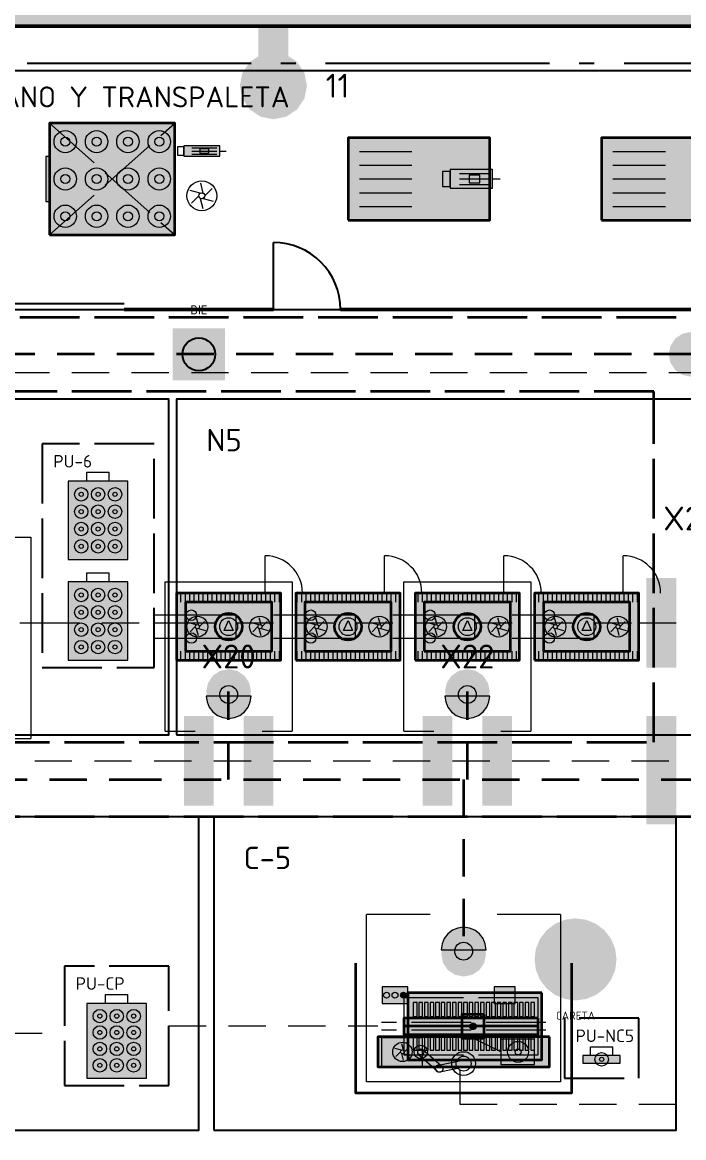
# Model space of a CAD drawing. Header units: millimetres. Extents: x 0 to 1189, y 0 to 841.
# Drawn here: x 498.2 to 542.5, y 628.5 to 703.2 of the extents above; entities that cross this region are included whole.
import ezdxf
from ezdxf.enums import TextEntityAlignment as Align

# ---------------------------------------------------------------- set-up
doc = ezdxf.new("R2010")
doc.units = ezdxf.units.MM
for name, pattern in [('FLUJO-TRAZOS', [4, 2.5, -1.5]), ('IRAM-E-TRAZOS', [5, 4, -1]), ('IRAM-F-TRAZO-PUNTO', [20, 15, -2, 1, -2])]:
    doc.linetypes.add(name, pattern=pattern)
for name, color, linetype, lineweight in [('A-ABERTURA', 7, 'CONTINUOUS', 25), ('A-COLUMNA', 7, 'CONTINUOUS', 50), ('A-EJE', 1, 'IRAM-F-TRAZO-PUNTO', 18), ('A-EQUIPO-FINO', 8, 'CONTINUOUS', 13), ('A-EQUIPO-OCULTO', 8, 'IRAM-E-TRAZOS', 13), ('A-EQUIPO-RELLENO', 9, 'CONTINUOUS', 13), ('A-MURO', 7, 'CONTINUOUS', 50), ('A-OPERARIO', 6, 'CONTINUOUS', 18), ('A-SECTOR', 1, 'CONTINUOUS', 25), ('A-SECTOR-TXT', 1, 'CONTINUOUS', 25), ('A-SEGURIDAD', 1, 'IRAM-E-TRAZOS', 18), ('A-TABIQUE', 7, 'CONTINUOUS', 50), ('A-TEXTO', 7, 'CONTINUOUS', 18), ('F-PERSONAL', 6, 'FLUJO-TRAZOS', 35), ('F-RET', 8, 'FLUJO-TRAZOS', 18), ('S-INCENDIO', 1, 'CONTINUOUS', 25), ('S-SENAL', 7, 'CONTINUOUS', 18)]:
    doc.layers.add(name, color=color, linetype=linetype, lineweight=lineweight)
for name, color, linetype, lineweight, true_color in [('A-AREA-TRABAJO', 30, 'CONTINUOUS', 13, 0xeb963c), ('A-EQUIPO', 30, 'CONTINUOUS', 35, 0xe67800), ('A-MAMPARA', 1, 'CONTINUOUS', 35, 0xc82828), ('A-PASILLO', 2, 'IRAM-E-TRAZOS', 35, 0xd7a500), ('A-PULMON', 6, 'IRAM-E-TRAZOS', 25, 0xdc00c8), ('A-SENDA', 2, 'CONTINUOUS', 25, 0xd7a500), ('A-ZONA-LOG', 5, 'IRAM-F-TRAZO-PUNTO', 25, 0x285ac8)]:
    doc.layers.add(name, color=color, linetype=linetype, lineweight=lineweight, true_color=true_color)
doc.styles.add('ISO3098', font='isocpeur.ttf')

msp = doc.modelspace()

# ---------------------------------------------------------------- hatches: boundary and pattern name
at = {"layer": 'A-COLUMNA', "true_color": 0x000000}
h = msp.add_hatch(color=7, dxfattribs=at)
h.dxf.hatch_style = 1
h.paths.add_polyline_path([(514, 701), (516, 701), (516, 703), (514, 703)])
at = {"layer": 'A-EQUIPO-FINO'}
h = msp.add_hatch(dxfattribs=at)
h.set_pattern_fill('ANSI31', scale=0.0944882, angle=45)
h.paths.add_polyline_path([(508.5, 664.4), (515.5, 664.4), (515.5, 665), (508.5, 665)])
h = msp.add_hatch(dxfattribs=at)
h.set_pattern_fill('ANSI31', scale=0.0944882, angle=45)
h.paths.add_polyline_path([(516.5, 664.4), (523.5, 664.4), (523.5, 665), (516.5, 665)])
h = msp.add_hatch(dxfattribs=at)
h.set_pattern_fill('ANSI31', scale=0.0944882, angle=45)
h.paths.add_polyline_path([(524.5, 664.4), (531.5, 664.4), (531.5, 665), (524.5, 665)])
h = msp.add_hatch(dxfattribs=at)
h.set_pattern_fill('ANSI31', scale=0.0944882, angle=45)
h.paths.add_polyline_path([(532.5, 664.4), (539.5, 664.4), (539.5, 665), (532.5, 665)])
h = msp.add_hatch(dxfattribs=at)
h.set_pattern_fill('ANSI31', scale=0.0944882, angle=45)
h.paths.add_polyline_path([(508.5, 660.5), (515.5, 660.5), (515.5, 661.1), (508.5, 661.1)])
h = msp.add_hatch(dxfattribs=at)
h.set_pattern_fill('ANSI31', scale=0.0944882, angle=45)
h.paths.add_polyline_path([(516.5, 660.5), (523.5, 660.5), (523.5, 661.1), (516.5, 661.1)])
h = msp.add_hatch(dxfattribs=at)
h.set_pattern_fill('ANSI31', scale=0.0944882, angle=45)
h.paths.add_polyline_path([(524.5, 660.5), (531.5, 660.5), (531.5, 661.1), (524.5, 661.1)])
h = msp.add_hatch(dxfattribs=at)
h.set_pattern_fill('ANSI31', scale=0.0944882, angle=45)
h.paths.add_polyline_path([(532.5, 660.5), (539.5, 660.5), (539.5, 661.1), (532.5, 661.1)])
at = {"layer": 'A-EQUIPO-RELLENO', "true_color": 0xeeeeee}
h = msp.add_hatch(color=7, dxfattribs=at)
h.dxf.hatch_style = 1
h.paths.add_polyline_path([(500, 689), (508.4, 689), (508.4, 696.5), (500, 696.5)])
at = {"layer": 'A-EQUIPO-RELLENO', "true_color": 0xd7e1d7}
h = msp.add_hatch(color=7, dxfattribs=at)
h.dxf.hatch_style = 1
h.paths.add_polyline_path([(520, 690), (529.5, 690), (529.5, 695.5), (520, 695.5)])
h = msp.add_hatch(color=7, dxfattribs=at)
h.dxf.hatch_style = 1
h.paths.add_polyline_path([(537, 690), (546.5, 690), (546.5, 695.5), (537, 695.5)])
at = {"layer": 'A-EQUIPO-RELLENO', "true_color": 0xcdd0d4}
h = msp.add_hatch(color=7, dxfattribs=at)
h.dxf.hatch_style = 1
h.paths.add_polyline_path([(509, 694.275), (511.4, 694.275), (511.4, 694.975), (509, 694.975)])
at = {"layer": 'A-EQUIPO-RELLENO', "true_color": 0xf0c83c}
h = msp.add_hatch(color=7, dxfattribs=at)
h.dxf.hatch_style = 1
h.paths.add_polyline_path([(499.75, 691.25), (500, 691.25), (500, 694.25), (499.75, 694.25)])
at = {"layer": 'A-EQUIPO-RELLENO', "true_color": 0xcdd0d4}
h = msp.add_hatch(color=7, dxfattribs=at)
h.dxf.hatch_style = 1
h.paths.add_polyline_path([(526.84, 692.125), (529.69, 692.125), (529.69, 693.375), (526.84, 693.375)])
at = {"layer": 'A-EQUIPO-RELLENO', "true_color": 0xfaf0fa}
h = msp.add_hatch(color=7, dxfattribs=at)
h.dxf.hatch_style = 1
h.paths.add_polyline_path([(501.25, 667.25), (505.25, 667.25), (505.25, 672.5), (501.25, 672.5)])
h = msp.add_hatch(color=7, dxfattribs=at)
h.dxf.hatch_style = 1
h.paths.add_polyline_path([(501.25, 660.5), (505.25, 660.5), (505.25, 665.75), (501.25, 665.75)])
at = {"layer": 'A-EQUIPO-RELLENO', "true_color": 0xfad7c8}
h = msp.add_hatch(color=7, dxfattribs=at)
h.dxf.hatch_style = 1
h.paths.add_polyline_path([(508.5, 660.5), (515.5, 660.5), (515.5, 665), (508.5, 665)])
h = msp.add_hatch(color=7, dxfattribs=at)
h.dxf.hatch_style = 1
h.paths.add_polyline_path([(516.5, 660.5), (523.5, 660.5), (523.5, 665), (516.5, 665)])
h = msp.add_hatch(color=7, dxfattribs=at)
h.dxf.hatch_style = 1
h.paths.add_polyline_path([(524.5, 660.5), (531.5, 660.5), (531.5, 665), (524.5, 665)])
h = msp.add_hatch(color=7, dxfattribs=at)
h.dxf.hatch_style = 1
h.paths.add_polyline_path([(532.5, 660.5), (539.5, 660.5), (539.5, 665), (532.5, 665)])
at = {"layer": 'A-EQUIPO-RELLENO', "true_color": 0xfff5ee}
h = msp.add_hatch(color=7, dxfattribs=at)
h.dxf.hatch_style = 1
h.paths.add_polyline_path([(509.1, 661.1), (514.9, 661.1), (514.9, 664.4), (509.1, 664.4)])
h = msp.add_hatch(color=7, dxfattribs=at)
h.dxf.hatch_style = 1
h.paths.add_polyline_path([(517.1, 661.1), (522.9, 661.1), (522.9, 664.4), (517.1, 664.4)])
h = msp.add_hatch(color=7, dxfattribs=at)
h.dxf.hatch_style = 1
h.paths.add_polyline_path([(525.1, 661.1), (530.9, 661.1), (530.9, 664.4), (525.1, 664.4)])
h = msp.add_hatch(color=7, dxfattribs=at)
h.dxf.hatch_style = 1
h.paths.add_polyline_path([(533.1, 661.1), (538.9, 661.1), (538.9, 664.4), (533.1, 664.4)])
at = {"layer": 'A-EQUIPO-RELLENO', "true_color": 0xffffff}
h = msp.add_hatch(color=7, dxfattribs=at)
h.dxf.hatch_style = 1
h.paths.add_polyline_path([(512.6, 658.2), (512.58, 658.355), (512.52, 658.5), (512.424, 658.624), (512.3, 658.72), (512.155, 658.78), (512, 658.8), (511.845, 658.78), (511.7, 658.72), (511.576, 658.624), (511.48, 658.5), (511.42, 658.355), (511.4, 658.2), (511.42, 658.045), (511.48, 657.9), (511.576, 657.776), (511.7, 657.68), (511.845, 657.62), (512, 657.6), (512.155, 657.62), (512.3, 657.68), (512.424, 657.776), (512.52, 657.9), (512.58, 658.045)])
h = msp.add_hatch(color=7, dxfattribs=at)
h.dxf.hatch_style = 1
h.paths.add_polyline_path([(528.6, 658.2), (528.58, 658.355), (528.52, 658.5), (528.424, 658.624), (528.3, 658.72), (528.155, 658.78), (528, 658.8), (527.845, 658.78), (527.7, 658.72), (527.576, 658.624), (527.48, 658.5), (527.42, 658.355), (527.4, 658.2), (527.42, 658.045), (527.48, 657.9), (527.576, 657.776), (527.7, 657.68), (527.845, 657.62), (528, 657.6), (528.155, 657.62), (528.3, 657.68), (528.424, 657.776), (528.52, 657.9), (528.58, 658.045)])
at = {"layer": 'A-EQUIPO-RELLENO', "true_color": 0xfae1f5}
h = msp.add_hatch(color=7, dxfattribs=at)
h.dxf.hatch_style = 1
h.paths.add_polyline_path([(510.5, 658.1), (510.551, 657.712), (510.701, 657.35), (510.939, 657.039), (511.25, 656.801), (511.612, 656.651), (512, 656.6), (512.388, 656.651), (512.75, 656.801), (513.061, 657.039), (513.299, 657.35), (513.449, 657.712), (513.5, 658.1), (510.5, 658.1)])
h = msp.add_hatch(color=7, dxfattribs=at)
h.dxf.hatch_style = 1
h.paths.add_polyline_path([(526.5, 658.1), (526.551, 657.712), (526.701, 657.35), (526.939, 657.039), (527.25, 656.801), (527.612, 656.651), (528, 656.6), (528.388, 656.651), (528.75, 656.801), (529.061, 657.039), (529.299, 657.35), (529.449, 657.712), (529.5, 658.1), (526.5, 658.1)])
h = msp.add_hatch(color=7, dxfattribs=at)
h.dxf.hatch_style = 1
h.paths.add_polyline_path([(529.25, 641.1), (529.199, 641.488), (529.049, 641.85), (528.811, 642.161), (528.5, 642.399), (528.138, 642.549), (527.75, 642.6), (527.362, 642.549), (527, 642.399), (526.689, 642.161), (526.451, 641.85), (526.301, 641.488), (526.25, 641.1), (529.25, 641.1)])
at = {"layer": 'A-EQUIPO-RELLENO', "true_color": 0xffffff}
h = msp.add_hatch(color=7, dxfattribs=at)
h.dxf.hatch_style = 1
h.paths.add_polyline_path([(527.15, 641), (527.17, 640.845), (527.23, 640.7), (527.326, 640.576), (527.45, 640.48), (527.595, 640.42), (527.75, 640.4), (527.905, 640.42), (528.05, 640.48), (528.174, 640.576), (528.27, 640.7), (528.33, 640.845), (528.35, 641), (528.33, 641.155), (528.27, 641.3), (528.174, 641.424), (528.05, 641.52), (527.905, 641.58), (527.75, 641.6), (527.595, 641.58), (527.45, 641.52), (527.326, 641.424), (527.23, 641.3), (527.17, 641.155)])
at = {"layer": 'A-EQUIPO-RELLENO', "true_color": 0xcdd0d4}
h = msp.add_hatch(color=7, dxfattribs=at)
h.dxf.hatch_style = 1
h.paths.add_polyline_path([(524, 638.6), (522.3, 638.6), (522.3, 637.5), (524, 637.5)])
h = msp.add_hatch(color=7, dxfattribs=at)
h.dxf.hatch_style = 1
h.paths.add_polyline_path([(531.2, 638.6), (529.8, 638.6), (529.8, 637.5), (531.2, 637.5)])
at = {"layer": 'A-EQUIPO-RELLENO', "true_color": 0xdc2828}
h = msp.add_hatch(color=7, dxfattribs=at)
h.dxf.hatch_style = 1
h.paths.add_polyline_path([(523.519, 638.05), (523.525, 637.999), (523.545, 637.951), (523.577, 637.91), (523.618, 637.879), (523.665, 637.859), (523.717, 637.852), (523.768, 637.859), (523.816, 637.879), (523.857, 637.91), (523.888, 637.951), (523.908, 637.999), (523.915, 638.05), (523.908, 638.101), (523.888, 638.149), (523.857, 638.19), (523.816, 638.221), (523.768, 638.241), (523.717, 638.248), (523.665, 638.241), (523.618, 638.221), (523.577, 638.19), (523.545, 638.149), (523.525, 638.101)])
at = {"layer": 'A-EQUIPO-RELLENO', "true_color": 0xeeeeee}
h = msp.add_hatch(color=7, dxfattribs=at)
h.dxf.hatch_style = 1
h.paths.add_polyline_path([(533, 638.214), (524, 638.214), (524, 633.714), (533, 633.714)])
at = {"layer": 'A-EQUIPO-RELLENO', "true_color": 0xfaf0fa}
h = msp.add_hatch(color=7, dxfattribs=at)
h.dxf.hatch_style = 1
h.paths.add_polyline_path([(502.5, 632.5), (506.5, 632.5), (506.5, 637.5), (502.5, 637.5)])
at = {"layer": 'A-EQUIPO-RELLENO', "true_color": 0xe2e7ee}
h = msp.add_hatch(color=7, dxfattribs=at)
h.dxf.hatch_style = 1
h.paths.add_polyline_path([(532.75, 636.514), (523.75, 636.514), (523.75, 635.414), (532.75, 635.414)])
at = {"layer": 'A-EQUIPO-RELLENO', "true_color": 0xcdd0d4}
h = msp.add_hatch(color=7, dxfattribs=at)
h.dxf.hatch_style = 1
h.paths.add_polyline_path([(529.13, 636.764), (527.63, 636.764), (527.63, 635.164), (529.13, 635.164)])
at = {"layer": 'A-EQUIPO-RELLENO', "true_color": 0xe6a06e}
h = msp.add_hatch(color=7, dxfattribs=at)
h.dxf.hatch_style = 1
h.paths.add_polyline_path([(532.75, 636.089), (523.75, 636.089), (523.75, 635.839), (532.75, 635.839)])
at = {"layer": 'A-EQUIPO-RELLENO', "true_color": 0xcdd0d4}
h = msp.add_hatch(color=7, dxfattribs=at)
h.dxf.hatch_style = 1
h.paths.add_polyline_path([(533.5, 635.25), (522, 635.25), (522, 633.25), (533.5, 633.25)])
h = msp.add_hatch(color=7, dxfattribs=at)
h.dxf.hatch_style = 1
h.paths.add_polyline_path([(525, 635.2), (522.25, 635.2), (522.25, 633.3), (525, 633.3)])
at = {"layer": 'A-EQUIPO-RELLENO', "true_color": 0xeeeeee}
h = msp.add_hatch(color=7, dxfattribs=at)
h.dxf.hatch_style = 1
h.paths.add_polyline_path([(532.5, 635.1), (530.25, 635.1), (530.25, 633.4), (532.5, 633.4)])
at = {"layer": 'A-EQUIPO-RELLENO', "true_color": 0xfaf0fa}
h = msp.add_hatch(color=7, dxfattribs=at)
h.dxf.hatch_style = 1
h.paths.add_polyline_path([(535.75, 633.5), (538.25, 633.5), (538.25, 634), (535.75, 634)])
at = {"layer": 'A-MURO', "true_color": 0x464646}
h = msp.add_hatch(color=7, dxfattribs=at)
h.dxf.hatch_style = 1
h.paths.add_polyline_path([(623, 703), (481.5, 703), (481.5, 704), (623, 704)])
at = {"layer": 'A-SENDA', "true_color": 0xd7a500}
h = msp.add_hatch(color=7, dxfattribs=at)
h.dxf.hatch_style = 1
h.paths.add_polyline_path([(540, 660), (542, 660), (542, 666), (540, 666)])
h = msp.add_hatch(color=7, dxfattribs=at)
h.dxf.hatch_style = 1
h.paths.add_polyline_path([(509, 650.75), (511, 650.75), (511, 656.75), (509, 656.75)])
h = msp.add_hatch(color=7, dxfattribs=at)
h.dxf.hatch_style = 1
h.paths.add_polyline_path([(513, 650.75), (515, 650.75), (515, 656.75), (513, 656.75)])
h = msp.add_hatch(color=7, dxfattribs=at)
h.dxf.hatch_style = 1
h.paths.add_polyline_path([(525, 650.75), (527, 650.75), (527, 656.75), (525, 656.75)])
h = msp.add_hatch(color=7, dxfattribs=at)
h.dxf.hatch_style = 1
h.paths.add_polyline_path([(529, 650.75), (531, 650.75), (531, 656.75), (529, 656.75)])
h = msp.add_hatch(color=7, dxfattribs=at)
h.dxf.hatch_style = 1
h.paths.add_polyline_path([(540, 649.5), (542, 649.5), (542, 656.75), (540, 656.75)])
at = {"layer": 'F-PERSONAL', "true_color": 0xc800aa}
h = msp.add_hatch(color=7, dxfattribs=at)
h.dxf.hatch_style = 1
h.paths.add_polyline_path([(544.5, 681), (544.386, 681.574), (544.061, 682.061), (543.574, 682.386), (543, 682.5), (542.426, 682.386), (541.939, 682.061), (541.614, 681.574), (541.5, 681), (541.614, 680.426), (541.939, 679.939), (542.426, 679.614), (543, 679.5), (543.574, 679.614), (544.061, 679.939), (544.386, 680.426)])
h = msp.add_hatch(color=7, dxfattribs=at)
h.dxf.hatch_style = 1
h.paths.add_polyline_path([(513.5, 658.4), (513.386, 658.974), (513.061, 659.461), (512.574, 659.786), (512, 659.9), (511.426, 659.786), (510.939, 659.461), (510.614, 658.974), (510.5, 658.4), (510.614, 657.826), (510.939, 657.339), (511.426, 657.014), (512, 656.9), (512.574, 657.014), (513.061, 657.339), (513.386, 657.826)])
h = msp.add_hatch(color=7, dxfattribs=at)
h.dxf.hatch_style = 1
h.paths.add_polyline_path([(529.5, 658.4), (529.386, 658.974), (529.061, 659.461), (528.574, 659.786), (528, 659.9), (527.426, 659.786), (526.939, 659.461), (526.614, 658.974), (526.5, 658.4), (526.614, 657.826), (526.939, 657.339), (527.426, 657.014), (528, 656.9), (528.574, 657.014), (529.061, 657.339), (529.386, 657.826)])
h = msp.add_hatch(color=7, dxfattribs=at)
h.dxf.hatch_style = 1
h.paths.add_polyline_path([(529.25, 640.8), (529.136, 641.374), (528.811, 641.861), (528.324, 642.186), (527.75, 642.3), (527.176, 642.186), (526.689, 641.861), (526.364, 641.374), (526.25, 640.8), (526.364, 640.226), (526.689, 639.739), (527.176, 639.414), (527.75, 639.3), (528.324, 639.414), (528.811, 639.739), (529.136, 640.226)])
at = {"layer": 'S-INCENDIO', "true_color": 0xd20000}
h = msp.add_hatch(color=7, dxfattribs=at)
h.dxf.hatch_style = 1
h.paths.add_polyline_path([(517.25, 699), (517.079, 699.861), (516.591, 700.591), (515.861, 701.079), (515, 701.25), (514.139, 701.079), (513.409, 700.591), (512.921, 699.861), (512.75, 699), (512.921, 698.139), (513.409, 697.409), (514.139, 696.921), (515, 696.75), (515.861, 696.921), (516.591, 697.409), (517.079, 698.139)])
at = {"layer": 'S-INCENDIO', "true_color": 0xc81414}
h = msp.add_hatch(color=7, dxfattribs=at)
h.dxf.hatch_style = 1
h.paths.add_polyline_path([(508.25, 679.25), (511.75, 679.25), (511.75, 682.75), (508.25, 682.75)])
at = {"layer": 'S-SENAL', "true_color": 0x005aaa}
h = msp.add_hatch(color=7, dxfattribs=at)
h.dxf.hatch_style = 1
h.paths.add_polyline_path([(538, 640.45), (537.906, 641.162), (537.632, 641.825), (537.195, 642.395), (536.625, 642.832), (535.962, 643.106), (535.25, 643.2), (534.538, 643.106), (533.875, 642.832), (533.305, 642.395), (532.868, 641.825), (532.594, 641.162), (532.5, 640.45), (532.594, 639.738), (532.868, 639.075), (533.305, 638.505), (533.875, 638.068), (534.538, 637.794), (535.25, 637.7), (535.962, 637.794), (536.625, 638.068), (537.195, 638.505), (537.632, 639.075), (537.906, 639.738)])

# ---------------------------------------------------------------- linework, layer by layer
at = {"layer": 'A-ABERTURA'}
for p, q in [((515, 684), (515, 688.5)), ((496, 684.4), (505, 684.4))]:
    msp.add_line(p, q, dxfattribs=at)
msp.add_arc((515, 684), 4.5, 0, 90, dxfattribs=at)
at = {"layer": 'A-AREA-TRABAJO'}
for p, q in [((507.75, 655.75), (509.75, 655.75)), ((514.25, 655.75), (516.25, 655.75)), ((523.75, 655.75), (525.75, 655.75)), ((530.25, 655.75), (532.25, 655.75)), ((494.25, 655.25), (498.75, 655.25)), ((525.5, 643.45), (521.25, 643.45)), ((534.25, 643.45), (530, 643.45))]:
    msp.add_line(p, q, dxfattribs=at)
for points in [[(485.25, 655.25), (485.25, 668.75), (498.75, 668.75), (498.75, 655.25)], [(507.75, 655.75), (507.75, 665.75), (516.25, 665.75), (516.25, 655.75)], [(523.75, 655.75), (523.75, 665.75), (532.25, 665.75), (532.25, 655.75)], [(534.25, 643.45), (534.25, 632.25), (521.25, 632.25), (521.25, 643.45)]]:
    msp.add_lwpolyline(points, dxfattribs=at)
at = {"layer": 'A-EJE'}
for p, q in [((512.5, 663.515), (507, 663.515)), ((512.5, 661.985), (512.5, 663.515)), ((520.5, 663.515), (515, 663.515)), ((520.5, 661.985), (520.5, 663.515)), ((528.5, 663.515), (523, 663.515)), ((528.5, 661.985), (528.5, 663.515)), ((536.5, 663.515), (531, 663.515)), ((536.5, 661.985), (536.5, 663.515)), ((507, 661.985), (512.5, 661.985)), ((515, 661.985), (520.5, 661.985)), ((523, 661.985), (528.5, 661.985)), ((531, 661.985), (536.5, 661.985))]:
    msp.add_line(p, q, dxfattribs=at)
at = {"layer": 'A-EQUIPO'}
msp.add_line((532.75, 635.964), (523.75, 635.964), dxfattribs=at)
for points in [[(500, 689), (508.4, 689), (508.4, 696.5), (500, 696.5)], [(520, 690), (529.5, 690), (529.5, 695.5), (520, 695.5)], [(537, 690), (546.5, 690), (546.5, 695.5), (537, 695.5)], [(508.5, 660.5), (515.5, 660.5), (515.5, 665), (508.5, 665)], [(516.5, 660.5), (523.5, 660.5), (523.5, 665), (516.5, 665)], [(524.5, 660.5), (531.5, 660.5), (531.5, 665), (524.5, 665)], [(532.5, 660.5), (539.5, 660.5), (539.5, 665), (532.5, 665)], [(509.1, 661.1), (514.9, 661.1), (514.9, 664.4), (509.1, 664.4)], [(517.1, 661.1), (522.9, 661.1), (522.9, 664.4), (517.1, 664.4)], [(525.1, 661.1), (530.9, 661.1), (530.9, 664.4), (525.1, 664.4)], [(533.1, 661.1), (538.9, 661.1), (538.9, 664.4), (533.1, 664.4)], [(533, 638.214), (524, 638.214), (524, 633.714), (533, 633.714)], [(532.75, 636.514), (523.75, 636.514), (523.75, 635.414), (532.75, 635.414)], [(529.13, 636.764), (527.63, 636.764), (527.63, 635.164), (529.13, 635.164)], [(533.5, 635.25), (522, 635.25), (522, 633.25), (533.5, 633.25)]]:
    msp.add_lwpolyline(points, close=True, dxfattribs=at)
for centre, radius in [((512, 662.75), 0.9), ((520, 662.75), 0.9), ((528, 662.75), 0.9), ((536, 662.75), 0.9), ((528.38, 635.964), 0.175)]:
    msp.add_circle(centre, radius, dxfattribs=at)
at = {"layer": 'A-EQUIPO-FINO'}
for p, q in [((509.528, 694.835), (511.208, 694.835)), ((509.528, 694.625), (511.208, 694.625)), ((511.4, 694.625), (511.832, 694.625)), ((520.76, 694.583), (524.275, 694.583)), ((537.76, 694.583), (541.275, 694.583)), ((509.528, 694.415), (511.208, 694.415)), ((520.76, 693.667), (524.275, 693.667)), ((527.467, 693.125), (529.462, 693.125)), ((537.76, 693.667), (541.275, 693.667)), ((520.76, 692.75), (524.275, 692.75)), ((527.467, 692.75), (529.462, 692.75)), ((527.467, 692.375), (529.462, 692.375)), ((529.69, 692.75), (530.203, 692.75)), ((537.76, 692.75), (541.275, 692.75)), ((520.76, 691.833), (524.275, 691.833)), ((537.76, 691.833), (541.275, 691.833)), ((520.76, 690.917), (524.275, 690.917)), ((537.76, 690.917), (541.275, 690.917)), ((514.45, 665), (514.45, 667.5)), ((522.45, 665), (522.45, 667.5)), ((530.45, 665), (530.45, 667.5)), ((538.45, 665), (538.45, 667.5)), ((528.73, 635.964), (528.03, 635.964))]:
    msp.add_line(p, q, dxfattribs=at)
for points in [[(508.568, 694.345), (509, 694.345), (509, 694.905), (508.568, 694.905)], [(509, 694.275), (511.4, 694.275), (511.4, 694.975), (509, 694.975)], [(510.08, 694.485), (510.68, 694.485), (510.68, 694.765), (510.08, 694.765)], [(526.327, 692.25), (526.84, 692.25), (526.84, 693.25), (526.327, 693.25)], [(526.84, 692.125), (529.69, 692.125), (529.69, 693.375), (526.84, 693.375)], [(528.122, 692.5), (528.835, 692.5), (528.835, 693), (528.122, 693)], [(511.7, 662.5), (512, 663.15), (512.3, 662.5)], [(519.7, 662.5), (520, 663.15), (520.3, 662.5)], [(527.7, 662.5), (528, 663.15), (528.3, 662.5)], [(535.7, 662.5), (536, 663.15), (536.3, 662.5)], [(524, 638.6), (522.3, 638.6), (522.3, 637.5), (524, 637.5)], [(531.2, 638.6), (529.8, 638.6), (529.8, 637.5), (531.2, 637.5)], [(524.625, 637.564), (524.375, 637.564), (524.375, 636.614), (524.625, 636.614)], [(525, 637.564), (524.75, 637.564), (524.75, 636.614), (525, 636.614)], [(525.375, 637.564), (525.125, 637.564), (525.125, 636.614), (525.375, 636.614)], [(525.75, 637.564), (525.5, 637.564), (525.5, 636.614), (525.75, 636.614)], [(526.125, 637.564), (525.875, 637.564), (525.875, 636.614), (526.125, 636.614)], [(526.5, 637.564), (526.25, 637.564), (526.25, 636.614), (526.5, 636.614)], [(526.875, 637.564), (526.625, 637.564), (526.625, 636.614), (526.875, 636.614)], [(527.25, 637.564), (527, 637.564), (527, 636.614), (527.25, 636.614)], [(527.625, 637.564), (527.375, 637.564), (527.375, 636.614), (527.625, 636.614)], [(528, 637.564), (527.75, 637.564), (527.75, 636.614), (528, 636.614)], [(528.375, 637.564), (528.125, 637.564), (528.125, 636.614), (528.375, 636.614)], [(528.75, 637.564), (528.5, 637.564), (528.5, 636.614), (528.75, 636.614)], [(529.125, 637.564), (528.875, 637.564), (528.875, 636.614), (529.125, 636.614)], [(529.5, 637.564), (529.25, 637.564), (529.25, 636.614), (529.5, 636.614)], [(529.875, 637.564), (529.625, 637.564), (529.625, 636.614), (529.875, 636.614)], [(530.25, 637.564), (530, 637.564), (530, 636.614), (530.25, 636.614)], [(530.625, 637.564), (530.375, 637.564), (530.375, 636.614), (530.625, 636.614)], [(531, 637.564), (530.75, 637.564), (530.75, 636.614), (531, 636.614)], [(531.375, 637.564), (531.125, 637.564), (531.125, 636.614), (531.375, 636.614)], [(531.75, 637.564), (531.5, 637.564), (531.5, 636.614), (531.75, 636.614)], [(532.125, 637.564), (531.875, 637.564), (531.875, 636.614), (532.125, 636.614)], [(532.5, 637.564), (532.25, 637.564), (532.25, 636.614), (532.5, 636.614)], [(525, 635.2), (522.25, 635.2), (522.25, 633.3), (525, 633.3)], [(524.625, 635.314), (524.375, 635.314), (524.375, 634.364), (524.625, 634.364)], [(525, 635.314), (524.75, 635.314), (524.75, 634.364), (525, 634.364)], [(525.375, 635.314), (525.125, 635.314), (525.125, 634.364), (525.375, 634.364)], [(525.75, 635.314), (525.5, 635.314), (525.5, 634.364), (525.75, 634.364)], [(526.125, 635.314), (525.875, 635.314), (525.875, 634.364), (526.125, 634.364)], [(526.5, 635.314), (526.25, 635.314), (526.25, 634.364), (526.5, 634.364)], [(526.875, 635.314), (526.625, 635.314), (526.625, 634.364), (526.875, 634.364)], [(527.25, 635.314), (527, 635.314), (527, 634.364), (527.25, 634.364)], [(527.625, 635.314), (527.375, 635.314), (527.375, 634.364), (527.625, 634.364)], [(528, 635.314), (527.75, 635.314), (527.75, 634.364), (528, 634.364)], [(528.375, 635.314), (528.125, 635.314), (528.125, 634.364), (528.375, 634.364)], [(528.75, 635.314), (528.5, 635.314), (528.5, 634.364), (528.75, 634.364)], [(529.125, 635.314), (528.875, 635.314), (528.875, 634.364), (529.125, 634.364)], [(529.5, 635.314), (529.25, 635.314), (529.25, 634.364), (529.5, 634.364)], [(529.875, 635.314), (529.625, 635.314), (529.625, 634.364), (529.875, 634.364)], [(530.25, 635.314), (530, 635.314), (530, 634.364), (530.25, 634.364)], [(532.5, 635.1), (530.25, 635.1), (530.25, 633.4), (532.5, 633.4)], [(530.625, 635.314), (530.375, 635.314), (530.375, 634.364), (530.625, 634.364)], [(531, 635.314), (530.75, 635.314), (530.75, 634.364), (531, 634.364)], [(531.375, 635.314), (531.125, 635.314), (531.125, 634.364), (531.375, 634.364)], [(531.75, 635.314), (531.5, 635.314), (531.5, 634.364), (531.75, 634.364)], [(532.125, 635.314), (531.875, 635.314), (531.875, 634.364), (532.125, 634.364)], [(532.5, 635.314), (532.25, 635.314), (532.25, 634.364), (532.5, 634.364)]]:
    msp.add_lwpolyline(points, close=True, dxfattribs=at)
for points in [[(510.3, 691.798), (510.126, 692.472)], [(510.1, 691.798), (509.43, 691.984)], [(510, 691.625), (509.504, 691.137)], [(510.1, 691.452), (510.274, 690.778)], [(510.3, 691.452), (510.97, 691.266)], [(510.4, 691.625), (510.896, 692.113)], [(509.97, 662.871), (509.848, 663.343)], [(510.04, 662.75), (510.387, 663.091)], [(514.17, 662.871), (514.048, 663.343)], [(514.24, 662.75), (514.587, 663.091)], [(517.97, 662.871), (517.848, 663.343)], [(518.04, 662.75), (518.387, 663.091)], [(522.17, 662.871), (522.048, 663.343)], [(522.24, 662.75), (522.587, 663.091)], [(525.97, 662.871), (525.848, 663.343)], [(526.04, 662.75), (526.387, 663.091)], [(530.17, 662.871), (530.048, 663.343)], [(530.24, 662.75), (530.587, 663.091)], [(533.97, 662.871), (533.848, 663.343)], [(534.04, 662.75), (534.387, 663.091)], [(538.17, 662.871), (538.048, 663.343)], [(538.24, 662.75), (538.587, 663.091)], [(509.83, 662.871), (509.361, 663.001)], [(509.76, 662.75), (509.413, 662.409)], [(509.83, 662.629), (509.952, 662.157)], [(509.97, 662.629), (510.439, 662.499)], [(514.03, 662.871), (513.561, 663.001)], [(513.96, 662.75), (513.613, 662.409)], [(514.03, 662.629), (514.152, 662.157)], [(514.17, 662.629), (514.639, 662.499)], [(517.83, 662.871), (517.361, 663.001)], [(517.76, 662.75), (517.413, 662.409)], [(517.83, 662.629), (517.952, 662.157)], [(517.97, 662.629), (518.439, 662.499)], [(522.03, 662.871), (521.561, 663.001)], [(521.96, 662.75), (521.613, 662.409)], [(522.03, 662.629), (522.152, 662.157)], [(522.17, 662.629), (522.639, 662.499)], [(525.83, 662.871), (525.361, 663.001)], [(525.76, 662.75), (525.413, 662.409)], [(525.83, 662.629), (525.952, 662.157)], [(525.97, 662.629), (526.439, 662.499)], [(530.03, 662.871), (529.561, 663.001)], [(529.96, 662.75), (529.613, 662.409)], [(530.03, 662.629), (530.152, 662.157)], [(530.17, 662.629), (530.639, 662.499)], [(533.83, 662.871), (533.361, 663.001)], [(533.76, 662.75), (533.413, 662.409)], [(533.83, 662.629), (533.952, 662.157)], [(533.97, 662.629), (534.439, 662.499)], [(538.03, 662.871), (537.561, 663.001)], [(537.96, 662.75), (537.613, 662.409)], [(538.03, 662.629), (538.152, 662.157)], [(538.17, 662.629), (538.639, 662.499)], [(523.715, 634.363), (523.602, 634.8)], [(523.585, 634.363), (523.149, 634.483)], [(523.52, 634.25), (523.197, 633.933)], [(523.585, 634.137), (523.698, 633.7)], [(523.715, 634.137), (524.151, 634.017)], [(523.78, 634.25), (524.103, 634.567)]]:
    msp.add_lwpolyline(points, dxfattribs=at)
for centre, radius in [((501.05, 695.25), 0.75), ((503.15, 695.25), 0.75), ((505.25, 695.25), 0.75), ((507.35, 695.25), 0.75), ((501.05, 695.25), 0.3), ((503.15, 695.25), 0.3), ((505.25, 695.25), 0.3), ((507.35, 695.25), 0.3), ((501.05, 692.75), 0.75), ((501.05, 692.75), 0.3), ((503.15, 692.75), 0.75), ((503.15, 692.75), 0.3), ((505.25, 692.75), 0.75), ((505.25, 692.75), 0.3), ((507.35, 692.75), 0.75), ((507.35, 692.75), 0.3), ((510.2, 691.625), 1), ((510.2, 691.625), 0.2), ((501.05, 690.25), 0.75), ((503.15, 690.25), 0.75), ((505.25, 690.25), 0.75), ((507.35, 690.25), 0.75), ((501.05, 690.25), 0.3), ((503.15, 690.25), 0.3), ((505.25, 690.25), 0.3), ((507.35, 690.25), 0.3), ((502.117, 671.619), 0.45), ((503.25, 671.619), 0.45), ((504.383, 671.619), 0.45), ((502.117, 671.619), 0.14), ((503.25, 671.619), 0.14), ((504.383, 671.619), 0.14), ((502.117, 670.456), 0.45), ((502.117, 670.456), 0.14), ((503.25, 670.456), 0.45), ((503.25, 670.456), 0.14), ((504.383, 670.456), 0.45), ((504.383, 670.456), 0.14), ((502.117, 669.294), 0.45), ((502.117, 669.294), 0.14), ((503.25, 669.294), 0.45), ((503.25, 669.294), 0.14), ((504.383, 669.294), 0.45), ((504.383, 669.294), 0.14), ((502.117, 668.131), 0.45), ((502.117, 668.131), 0.14), ((503.25, 668.131), 0.45), ((503.25, 668.131), 0.14), ((504.383, 668.131), 0.45), ((504.383, 668.131), 0.14), ((502.117, 664.869), 0.45), ((503.25, 664.869), 0.45), ((504.383, 664.869), 0.45), ((502.117, 664.869), 0.14), ((503.25, 664.869), 0.14), ((504.383, 664.869), 0.14), ((502.117, 663.706), 0.45), ((502.117, 663.706), 0.14), ((503.25, 663.706), 0.45), ((503.25, 663.706), 0.14), ((504.383, 663.706), 0.45), ((504.383, 663.706), 0.14), ((509.5, 663.515), 0.35), ((517.5, 663.515), 0.35), ((525.5, 663.515), 0.35), ((533.5, 663.515), 0.35), ((509.9, 662.75), 0.7), ((512, 662.75), 0.6), ((514.1, 662.75), 0.7), ((517.9, 662.75), 0.7), ((520, 662.75), 0.6), ((522.1, 662.75), 0.7), ((525.9, 662.75), 0.7), ((528, 662.75), 0.6), ((530.1, 662.75), 0.7), ((533.9, 662.75), 0.7), ((536, 662.75), 0.6), ((538.1, 662.75), 0.7), ((502.117, 662.544), 0.45), ((502.117, 662.544), 0.14), ((503.25, 662.544), 0.45), ((503.25, 662.544), 0.14), ((504.383, 662.544), 0.45), ((504.383, 662.544), 0.14), ((509.5, 661.985), 0.35), ((509.9, 662.75), 0.14), ((514.1, 662.75), 0.14), ((517.5, 661.985), 0.35), ((517.9, 662.75), 0.14), ((522.1, 662.75), 0.14), ((525.5, 661.985), 0.35), ((525.9, 662.75), 0.14), ((530.1, 662.75), 0.14), ((533.5, 661.985), 0.35), ((533.9, 662.75), 0.14), ((538.1, 662.75), 0.14), ((502.117, 661.381), 0.45), ((503.25, 661.381), 0.45), ((504.383, 661.381), 0.45), ((502.117, 661.381), 0.14), ((503.25, 661.381), 0.14), ((504.383, 661.381), 0.14), ((522.583, 638.05), 0.198), ((523.15, 638.05), 0.198), ((523.717, 638.05), 0.198), ((503.367, 636.65), 0.45), ((504.5, 636.65), 0.45), ((505.633, 636.65), 0.45), ((503.367, 636.65), 0.14), ((504.5, 636.65), 0.14), ((505.633, 636.65), 0.14), ((503.367, 635.55), 0.45), ((503.367, 635.55), 0.14), ((504.5, 635.55), 0.45), ((504.5, 635.55), 0.14), ((505.633, 635.55), 0.45), ((505.633, 635.55), 0.14), ((503.367, 634.45), 0.45), ((504.5, 634.45), 0.45), ((505.633, 634.45), 0.45), ((523.65, 634.25), 0.65), ((524.875, 634.25), 0.45), ((531.4, 634.25), 0.7), ((503.367, 634.45), 0.14), ((504.5, 634.45), 0.14), ((505.633, 634.45), 0.14), ((523.65, 634.25), 0.13), ((524.875, 634.25), 0.2), ((527.75, 633.464), 0.8), ((527.75, 633.464), 0.5), ((531.4, 634.25), 0.2), ((537, 633.75), 0.45), ((537, 633.75), 0.14), ((503.367, 633.35), 0.45), ((503.367, 633.35), 0.14), ((504.5, 633.35), 0.45), ((504.5, 633.35), 0.14), ((505.633, 633.35), 0.45), ((505.633, 633.35), 0.14)]:
    msp.add_circle(centre, radius, dxfattribs=at)
at = {"layer": 'A-EQUIPO-OCULTO'}
for p, q in [((500, 689), (508.4, 696.5)), ((500, 696.5), (508.4, 689)), ((533.25, 636.214), (522.25, 636.214)), ((533.25, 635.714), (522.25, 635.714)), ((530.25, 634.25), (528.38, 635.164)), ((524.725, 634.082), (525.966, 632.971)), ((525.025, 634.418), (526.266, 633.306)), ((526.072, 633.359), (527.706, 633.685)), ((526.16, 632.918), (527.794, 633.243))]:
    msp.add_line(p, q, dxfattribs=at)
for points in [[(532.75, 637.864), (523.75, 637.864), (523.75, 636.564), (532.75, 636.564)], [(532.75, 635.364), (523.75, 635.364), (523.75, 634.064), (532.75, 634.064)]]:
    msp.add_lwpolyline(points, close=True, dxfattribs=at)
msp.add_circle((526.116, 633.138), 0.25, dxfattribs=at)
for centre in [(514.45, 665), (522.45, 665), (530.45, 665), (538.45, 665)]:
    msp.add_arc(centre, 2.5, 0, 90, dxfattribs=at)
at = {"layer": 'A-MAMPARA'}
msp.add_lwpolyline([(520.5, 640.2), (520.5, 631.5), (535, 631.5), (535, 640.2)], dxfattribs=at)
at = {"layer": 'A-MURO'}
msp.add_lwpolyline([(623, 703), (481.5, 703), (481.5, 704), (623, 704)], close=True, dxfattribs=at)
at = {"layer": 'A-OPERARIO'}
for p, q in [((502.5, 672.5), (502.5, 673.1)), ((502.5, 673.1), (504, 673.1)), ((504, 672.5), (504, 673.1)), ((502.5, 665.75), (502.5, 666.35)), ((502.5, 666.35), (504, 666.35)), ((504, 665.75), (504, 666.35)), ((503.75, 637.5), (503.75, 638.1)), ((503.75, 638.1), (505.25, 638.1)), ((505.25, 637.5), (505.25, 638.1)), ((536.25, 634), (536.25, 634.6)), ((536.25, 634.6), (537.75, 634.6)), ((537.75, 634), (537.75, 634.6))]:
    msp.add_line(p, q, dxfattribs=at)
for points in [[(501.25, 667.25), (505.25, 667.25), (505.25, 672.5), (501.25, 672.5)], [(501.25, 660.5), (505.25, 660.5), (505.25, 665.75), (501.25, 665.75)], [(510.5, 658.1), (510.551, 657.712), (510.701, 657.35), (510.939, 657.039), (511.25, 656.801), (511.612, 656.651), (512, 656.6), (512.388, 656.651), (512.75, 656.801), (513.061, 657.039), (513.299, 657.35), (513.449, 657.712), (513.5, 658.1)], [(526.5, 658.1), (526.551, 657.712), (526.701, 657.35), (526.939, 657.039), (527.25, 656.801), (527.612, 656.651), (528, 656.6), (528.388, 656.651), (528.75, 656.801), (529.061, 657.039), (529.299, 657.35), (529.449, 657.712), (529.5, 658.1)], [(529.25, 641.1), (529.199, 641.488), (529.049, 641.85), (528.811, 642.161), (528.5, 642.399), (528.138, 642.549), (527.75, 642.6), (527.362, 642.549), (527, 642.399), (526.689, 642.161), (526.451, 641.85), (526.301, 641.488), (526.25, 641.1)], [(502.5, 632.5), (506.5, 632.5), (506.5, 637.5), (502.5, 637.5)], [(535.75, 633.5), (538.25, 633.5), (538.25, 634), (535.75, 634)]]:
    msp.add_lwpolyline(points, close=True, dxfattribs=at)
for centre in [(512, 658.2), (528, 658.2), (527.75, 641)]:
    msp.add_circle(centre, 0.6, dxfattribs=at)
at = {"layer": 'A-PASILLO'}
for p, q in [((358, 683.5), (673, 683.5)), ((540.5, 678.5), (358, 678.5)), ((540.5, 655), (540.5, 678.5)), ((426, 655), (540.5, 655)), ((608, 650), (426, 650))]:
    msp.add_line(p, q, dxfattribs=at)
at = {"layer": 'A-PULMON'}
for points in [[(499.5, 660), (507, 660), (507, 675), (499.5, 675)], [(501, 632), (508, 632), (508, 640), (501, 640)], [(534.5, 632.5), (539.5, 632.5), (539.5, 636.5), (534.5, 636.5)]]:
    msp.add_lwpolyline(points, close=True, dxfattribs=at)
at = {"layer": 'A-SECTOR'}
for points in [[(475, 684), (592, 684), (592, 700), (475, 700)], [(403, 655.5), (508, 655.5), (508, 678), (403, 678)], [(508.5, 655.5), (612, 655.5), (612, 678), (508.5, 678)], [(473, 629), (510, 629), (510, 650), (473, 650)], [(511, 629), (542, 629), (542, 650), (511, 650)]]:
    msp.add_lwpolyline(points, close=True, dxfattribs=at)
at = {"layer": 'A-SEGURIDAD'}
msp.add_lwpolyline([(499.75, 691.25), (500, 691.25), (500, 694.25), (499.75, 694.25)], close=True, dxfattribs=at)
at = {"layer": 'A-TABIQUE'}
for p, q in [((505, 684), (515, 684)), ((519.5, 684), (592, 684))]:
    msp.add_line(p, q, dxfattribs=at)
at = {"layer": 'A-ZONA-LOG'}
msp.add_lwpolyline([(358.5, 604.5), (673.5, 604.5), (673.5, 700.5), (358.5, 700.5)], close=True, dxfattribs=at)
at = {"layer": 'F-PERSONAL'}
for points in [[(543, 681), (368.25, 681)], [(512, 652.5), (512, 658.4)], [(528, 652.5), (528, 658.4)], [(415, 601), (424, 601), (424, 652.5), (505, 652.5)], [(505, 652.5), (609.5, 652.5), (609.5, 601)], [(527.75, 652.5), (527.75, 640.8)]]:
    msp.add_lwpolyline(points, dxfattribs=at)
at = {"layer": 'F-RET'}
for points in [[(608, 674), (608, 679.75), (247, 679.75), (247, 701), (229, 707)], [(344.5, 693.5), (344.5, 687), (355, 687), (355, 603), (423, 603), (423, 653.75), (546.5, 653.75), (546.5, 647)], [(498, 663), (499.5, 663), (507, 663), (508.5, 663), (539.5, 663), (546.5, 663), (554, 663), (555, 663), (562.5, 663), (563, 663), (585.5, 663), (586, 663), (593.5, 663), (594.5, 663)], [(527.5, 633), (527.5, 630.75), (587, 630.75), (587, 637)], [(493, 635.5), (501, 635.5)], [(508, 636), (522, 636)]]:
    msp.add_lwpolyline(points, dxfattribs=at)
at = {"layer": 'S-INCENDIO'}
msp.add_circle((510, 681), 1.1, dxfattribs=at)

# ---------------------------------------------------------------- texts
at = {"layer": 'A-PULMON', "style": 'ISO3098'}
for s, p in [('PU-6', (500.25, 674.25)), ('PU-CP', (501.75, 639.25)), ('PU-NC5', (535.25, 635.75))]:
    msp.add_text(s, height=0.84, dxfattribs=at).set_placement(p, align=Align.TOP_LEFT)
at = {"layer": 'A-SECTOR-TXT', "style": 'ISO3098'}
for s, p in [('N5', (510.5, 676)), ('C-5', (513, 648))]:
    msp.add_text(s, height=1.5, dxfattribs=at).set_placement(p, align=Align.TOP_LEFT)
at = {"layer": 'A-TEXTO', "style": 'ISO3098'}
for s, p in [('X24', (543, 670)), ('X20', (512, 660.75)), ('X22', (528, 660.75))]:
    msp.add_text(s, height=1.6, dxfattribs=at).set_placement(p, align=Align.MIDDLE_CENTER)
at = {"layer": 'A-ZONA-LOG', "style": 'ISO3098'}
msp.add_text('ZONA SIN AUTOELEVADOR: CARROS A MANO Y TRANSPALETA', height=1.4, dxfattribs=at).set_placement((488.5, 698.25), align=Align.MIDDLE_CENTER)
at = {"layer": 'S-INCENDIO', "style": 'ISO3098'}
msp.add_text('11', height=1.6, dxfattribs=at).set_placement((518.5, 699), align=Align.MIDDLE_LEFT)
msp.add_text('BIE', height=0.6, dxfattribs=at).set_placement((510, 683.5), align=Align.BOTTOM_CENTER)
at = {"layer": 'S-SENAL', "style": 'ISO3098'}
msp.add_text('CARETA', height=0.54, dxfattribs=at).set_placement((535.25, 636.95), align=Align.TOP_CENTER)

doc.saveas('drawing.dxf')
